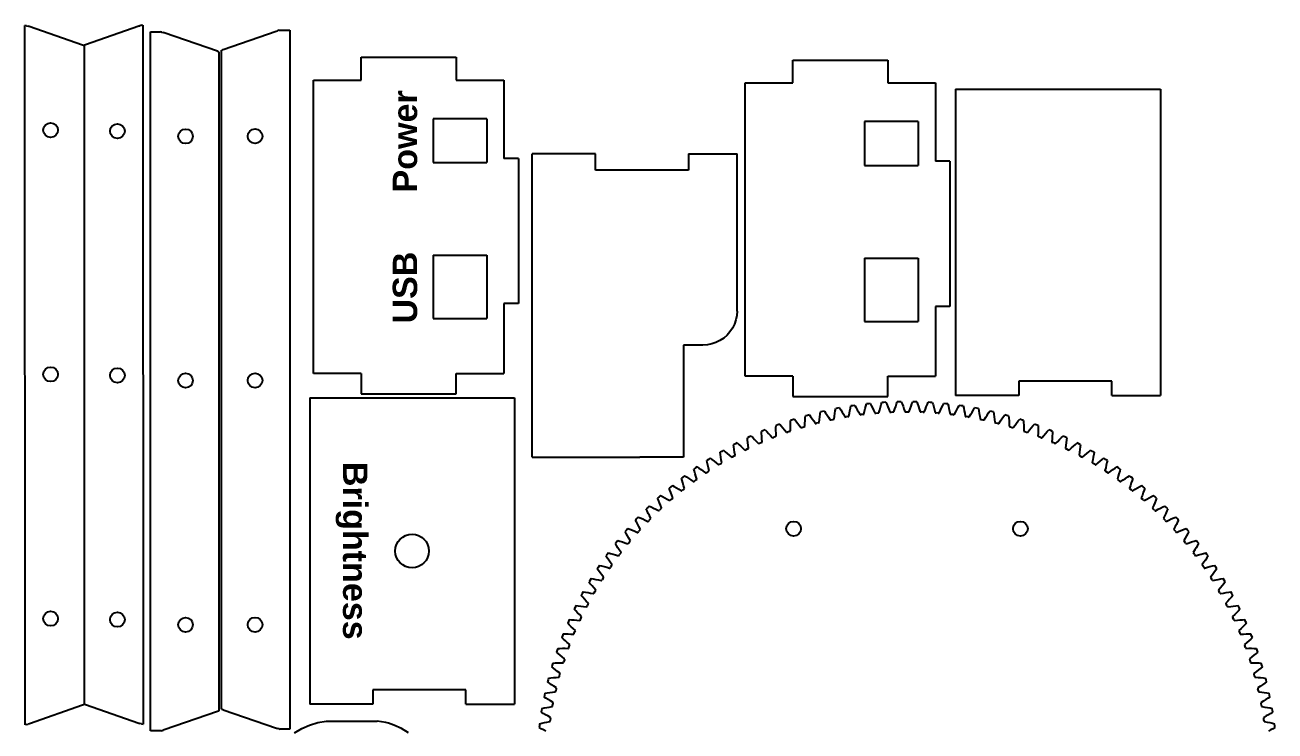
# Model space of a CAD drawing. Header units: millimetres. Extents: x 5 to 262, y 3 to 260.
# Drawn here: x 5.1 to 261.4, y 115 to 259.9 of the extents above; entities that cross this region are included whole.
import ezdxf

# ---------------------------------------------------------------- set-up
doc = ezdxf.new("R2010")
doc.units = ezdxf.units.MM
doc.linetypes.add('DOTX2', pattern=[12.7, 0.1, -12.6])
doc.layers.get('0').update_dxf_attribs({"lineweight": 25, "true_color": 0xffffff})
doc.layers.add('Engraved', color=3, linetype='Continuous', lineweight=25, true_color=0x00ff00)
doc.layers.add('Interior', color=1, linetype='Continuous', lineweight=25, true_color=0xff0000)
doc.styles.add('textstyle0', font='')
doc.styles.add('textstyle1', font='')
doc.styles.add('textstyle2', font='')
doc.styles.get('textstyle0').set_extended_font_data('Arial', bold=True)
doc.styles.get('textstyle1').set_extended_font_data('Arial', bold=True)
doc.styles.get('textstyle2').set_extended_font_data('Arial', bold=True)

msp = doc.modelspace()

# ---------------------------------------------------------------- linework, layer by layer
for p, q in [((5.36, 259.7), (5.05, 259.76)), ((5.06, 116.3), (5.05, 259.76)), ((5.36, 259.7), (5.73, 259.61)), ((5.93, 259.56), (5.73, 259.61)), ((16.86, 255.75), (5.93, 259.56)), ((17.43, 255.88), (28.36, 259.69)), ((28.36, 259.69), (28.57, 259.74)), ((28.94, 259.83), (28.57, 259.74)), ((28.94, 259.83), (29.24, 259.88)), ((29.24, 259.88), (29.25, 116.43)), ((30.82, 115.03), (30.82, 258.49)), ((30.82, 258.49), (32.81, 258.49)), ((33.02, 258.43), (32.81, 258.49)), ((33.02, 258.43), (33.39, 258.33)), ((33.59, 258.28), (33.39, 258.33)), ((44.52, 254.48), (33.59, 258.28)), ((45.66, 254.83), (56.59, 258.64)), ((56.59, 258.64), (56.8, 258.69)), ((57.18, 258.79), (56.8, 258.69)), ((57.18, 258.79), (57.37, 258.84)), ((57.37, 258.84), (59.37, 258.84)), ((59.37, 258.84), (59.37, 115.38)), ((17.06, 255.66), (16.86, 255.75)), ((17.15, 255.62), (17.06, 255.66)), ((17.15, 255.75), (17.24, 255.8)), ((17.15, 255.62), (17.15, 255.75)), ((17.15, 255.62), (17.15, 120.57)), ((17.24, 255.8), (17.43, 255.88)), ((44.72, 254.39), (44.52, 254.48)), ((44.81, 254.35), (44.72, 254.39)), ((44.81, 254.35), (44.81, 119.16)), ((45.38, 254.71), (45.48, 254.75)), ((45.38, 119.52), (45.38, 254.71)), ((45.48, 254.75), (45.66, 254.83)), ((73.99, 248.59), (73.99, 253.26)), ((73.99, 253.26), (93.49, 253.26)), ((93.49, 253.26), (93.49, 248.59)), ((162.48, 248.02), (162.48, 252.68)), ((162.48, 252.68), (181.98, 252.68)), ((181.98, 252.68), (181.98, 248.02)), ((64.24, 248.59), (73.99, 248.59)), ((64.24, 188.39), (64.24, 248.59)), ((93.49, 248.59), (103.24, 248.59)), ((103.24, 248.59), (103.24, 232.5)), ((152.73, 248.02), (162.48, 248.02)), ((152.73, 187.82), (152.73, 248.02)), ((181.98, 248.02), (191.73, 248.02)), ((191.73, 248.02), (191.73, 231.93)), ((195.89, 246.72), (237.89, 246.72)), ((195.89, 246.72), (195.89, 183.87)), ((237.89, 246.72), (237.89, 231.78)), ((122.02, 233.42), (109.07, 233.42)), ((109.07, 171.19), (109.07, 233.42)), ((122.02, 230.07), (122.02, 233.42)), ((141.12, 233.42), (141.12, 230.07)), ((141.12, 233.42), (151.07, 233.42)), ((151.07, 201.19), (151.07, 233.42)), ((106.24, 232.5), (103.24, 232.5)), ((106.24, 232.5), (106.24, 202.71)), ((194.73, 231.93), (191.73, 231.93)), ((194.73, 231.93), (194.73, 202.13)), ((237.89, 231.78), (237.89, 183.87)), ((141.12, 230.07), (122.02, 230.07)), ((106.24, 202.71), (103.24, 202.71)), ((103.24, 202.71), (103.24, 188.39)), ((151.01, 200.27), (150.83, 199.38)), ((151.07, 201.19), (151.01, 200.27)), ((194.73, 202.13), (191.73, 202.13)), ((191.73, 202.13), (191.73, 187.82)), ((150.13, 197.69), (149.62, 196.93)), ((150.53, 198.51), (150.13, 197.69)), ((150.83, 199.38), (150.53, 198.51)), ((147.57, 195.13), (146.74, 194.72)), ((148.33, 195.63), (147.57, 195.13)), ((149.02, 196.24), (148.33, 195.63)), ((149.62, 196.93), (149.02, 196.24)), ((144.07, 194.19), (140.07, 194.19)), ((140.07, 194.19), (140.07, 180.21)), ((144.98, 194.25), (144.07, 194.19)), ((145.88, 194.43), (144.98, 194.25)), ((146.74, 194.72), (145.88, 194.43)), ((73.99, 188.39), (64.24, 188.39)), ((73.99, 188.39), (73.99, 184.2)), ((93.49, 184.2), (93.49, 188.39)), ((93.49, 188.39), (103.24, 188.39)), ((162.48, 187.82), (152.73, 187.82)), ((162.48, 187.82), (162.48, 183.63)), ((181.98, 183.63), (181.98, 187.82)), ((181.98, 187.82), (191.73, 187.82)), ((227.94, 186.83), (208.84, 186.83)), ((208.84, 186.83), (208.84, 183.87)), ((227.94, 183.87), (227.94, 186.83)), ((63.43, 183.37), (105.43, 183.37)), ((63.43, 183.37), (63.43, 120.52)), ((73.99, 184.2), (93.49, 184.2)), ((105.43, 183.37), (105.43, 168.43)), ((162.48, 183.63), (181.98, 183.63)), ((177.46, 181.69), (177.58, 182.13)), ((177.99, 182.17), (177.58, 182.13)), ((178.39, 182.21), (177.99, 182.17)), ((178.39, 182.21), (178.6, 181.81)), ((180.61, 181.98), (180.75, 182.41)), ((181.16, 182.44), (180.75, 182.41)), ((181.57, 182.46), (181.16, 182.44)), ((181.57, 182.46), (181.75, 182.06)), ((181.75, 182.06), (181.98, 181.55)), ((183.6, 181.61), (183.78, 182.14)), ((183.78, 182.14), (183.93, 182.56)), ((184.34, 182.57), (183.93, 182.56)), ((184.75, 182.58), (184.34, 182.57)), ((184.75, 182.58), (184.92, 182.16)), ((184.92, 182.16), (185.12, 181.65)), ((186.74, 181.65), (186.94, 182.16)), ((186.94, 182.16), (187.11, 182.58)), ((187.52, 182.57), (187.11, 182.58)), ((187.93, 182.56), (187.52, 182.57)), ((187.93, 182.56), (188.08, 182.14)), ((188.08, 182.14), (188.27, 181.61)), ((189.88, 181.55), (190.11, 182.06)), ((190.11, 182.06), (190.29, 182.46)), ((190.7, 182.44), (190.29, 182.46)), ((191.11, 182.41), (190.7, 182.44)), ((191.11, 182.41), (191.25, 181.98)), ((193.26, 181.81), (193.47, 182.21)), ((193.87, 182.17), (193.47, 182.21)), ((194.28, 182.13), (193.87, 182.17)), ((194.28, 182.13), (194.4, 181.69)), ((208.84, 183.87), (195.89, 183.87)), ((227.94, 183.87), (237.89, 183.87)), ((140.07, 180.21), (140.07, 171.19)), ((165.05, 179.23), (165.1, 179.68)), ((165.49, 179.79), (165.1, 179.68)), ((165.89, 179.9), (165.49, 179.79)), ((165.89, 179.9), (166.15, 179.54)), ((166.15, 179.54), (166.48, 179.09)), ((167.99, 178.96), (168.05, 179.49)), ((168.05, 179.49), (168.12, 180.04)), ((168.12, 180.04), (168.18, 180.48)), ((168.58, 180.58), (168.18, 180.48)), ((168.97, 180.67), (168.58, 180.58)), ((168.97, 180.67), (169.23, 180.3)), ((169.23, 180.3), (169.53, 179.84)), ((169.53, 179.84), (169.81, 179.39)), ((170.96, 179.02), (171.04, 179.65)), ((171.04, 179.65), (171.12, 180.17)), ((171.12, 180.17), (171.21, 180.72)), ((171.21, 180.72), (171.29, 181.16)), ((171.69, 181.24), (171.29, 181.16)), ((172.09, 181.32), (171.69, 181.24)), ((172.09, 181.32), (172.33, 180.94)), ((172.33, 180.94), (172.62, 180.46)), ((172.62, 180.46), (172.88, 180)), ((172.88, 180), (173.17, 179.47)), ((173.17, 179.47), (173.19, 179.44)), ((173.19, 179.44), (173.41, 179.47)), ((173.79, 179.53), (173.41, 179.47)), ((173.79, 179.53), (173.99, 179.57)), ((173.99, 179.57), (174.01, 179.59)), ((174.01, 179.59), (174.11, 180.21)), ((174.11, 180.21), (174.21, 180.73)), ((174.21, 180.73), (174.32, 181.27)), ((174.32, 181.27), (174.42, 181.71)), ((174.83, 181.77), (174.42, 181.71)), ((175.23, 181.83), (174.83, 181.77)), ((175.23, 181.83), (175.45, 181.44)), ((175.45, 181.44), (175.72, 180.95)), ((175.72, 180.95), (175.96, 180.48)), ((175.96, 180.48), (176.23, 179.94)), ((176.23, 179.94), (176.26, 179.91)), ((176.26, 179.91), (176.47, 179.93)), ((176.85, 179.98), (176.47, 179.93)), ((176.85, 179.98), (177.06, 180)), ((177.06, 180), (177.08, 180.02)), ((177.08, 180.02), (177.21, 180.64)), ((177.21, 180.64), (177.33, 181.16)), ((177.33, 181.16), (177.46, 181.69)), ((178.6, 181.81), (178.84, 181.31)), ((178.84, 181.31), (179.07, 180.84)), ((179.07, 180.84), (179.31, 180.28)), ((179.31, 180.28), (179.33, 180.25)), ((179.33, 180.25), (179.55, 180.26)), ((179.55, 180.26), (179.93, 180.29)), ((179.93, 180.29), (180.14, 180.31)), ((180.14, 180.31), (180.16, 180.33)), ((180.16, 180.33), (180.32, 180.94)), ((180.32, 180.94), (180.46, 181.45)), ((180.46, 181.45), (180.61, 181.98)), ((181.98, 181.55), (182.18, 181.06)), ((182.18, 181.06), (182.4, 180.49)), ((182.4, 180.49), (182.43, 180.46)), ((182.43, 180.46), (182.64, 180.46)), ((182.64, 180.46), (183.03, 180.48)), ((183.03, 180.48), (183.23, 180.49)), ((183.23, 180.49), (183.25, 180.5)), ((183.25, 180.5), (183.44, 181.11)), ((183.44, 181.11), (183.6, 181.61)), ((185.12, 181.65), (185.3, 181.15)), ((185.3, 181.15), (185.5, 180.57)), ((185.5, 180.57), (185.52, 180.54)), ((185.52, 180.54), (185.74, 180.54)), ((185.74, 180.54), (186.12, 180.54)), ((186.12, 180.54), (186.33, 180.54)), ((186.33, 180.54), (186.35, 180.55)), ((186.35, 180.55), (186.56, 181.15)), ((186.56, 181.15), (186.74, 181.65)), ((188.27, 181.61), (188.43, 181.11)), ((188.43, 181.11), (188.6, 180.53)), ((188.6, 180.53), (188.62, 180.49)), ((188.62, 180.49), (188.83, 180.48)), ((189.22, 180.46), (188.83, 180.48)), ((189.22, 180.46), (189.42, 180.45)), ((189.42, 180.45), (189.45, 180.47)), ((189.45, 180.47), (189.68, 181.06)), ((189.68, 181.06), (189.88, 181.55)), ((191.25, 181.98), (191.4, 181.45)), ((191.4, 181.45), (191.54, 180.94)), ((191.54, 180.94), (191.69, 180.35)), ((191.69, 180.35), (191.71, 180.31)), ((191.71, 180.31), (191.93, 180.29)), ((192.31, 180.26), (191.93, 180.29)), ((192.31, 180.26), (192.51, 180.24)), ((192.51, 180.24), (192.54, 180.26)), ((192.54, 180.26), (192.8, 180.84)), ((192.8, 180.84), (193.02, 181.31)), ((193.02, 181.31), (193.26, 181.81)), ((194.4, 181.69), (194.53, 181.16)), ((194.53, 181.16), (194.65, 180.64)), ((194.65, 180.64), (194.78, 180.04)), ((194.78, 180.04), (194.79, 180.01)), ((194.79, 180.01), (195.01, 179.98)), ((195.39, 179.93), (195.01, 179.98)), ((195.39, 179.93), (195.59, 179.9)), ((195.59, 179.9), (195.62, 179.92)), ((195.62, 179.92), (195.9, 180.48)), ((195.9, 180.48), (196.14, 180.95)), ((196.14, 180.95), (196.41, 181.44)), ((196.41, 181.44), (196.63, 181.83)), ((197.03, 181.77), (196.63, 181.83)), ((197.44, 181.71), (197.03, 181.77)), ((197.44, 181.71), (197.54, 181.27)), ((197.54, 181.27), (197.65, 180.73)), ((197.65, 180.73), (197.75, 180.21)), ((197.75, 180.21), (197.84, 179.61)), ((197.84, 179.61), (197.86, 179.57)), ((197.86, 179.57), (198.07, 179.53)), ((198.45, 179.47), (198.07, 179.53)), ((198.45, 179.47), (198.65, 179.43)), ((198.65, 179.43), (198.68, 179.45)), ((198.68, 179.45), (198.98, 180)), ((198.98, 180), (199.25, 180.46)), ((199.25, 180.46), (199.53, 180.94)), ((199.53, 180.94), (199.77, 181.32)), ((200.17, 181.24), (199.77, 181.32)), ((200.57, 181.16), (200.17, 181.24)), ((200.57, 181.16), (200.65, 180.72)), ((200.65, 180.72), (200.74, 180.17)), ((200.74, 180.17), (200.82, 179.65)), ((200.82, 179.65), (200.89, 179.05)), ((202.05, 179.39), (202.33, 179.84)), ((202.33, 179.84), (202.63, 180.3)), ((202.63, 180.3), (202.89, 180.67)), ((203.29, 180.58), (202.89, 180.67)), ((203.68, 180.48), (203.29, 180.58)), ((203.68, 180.48), (203.75, 180.04)), ((203.75, 180.04), (203.81, 179.49)), ((203.81, 179.49), (203.87, 178.96)), ((205.38, 179.09), (205.71, 179.54)), ((205.71, 179.54), (205.97, 179.9)), ((206.37, 179.79), (205.97, 179.9)), ((206.76, 179.68), (206.37, 179.79)), ((206.76, 179.68), (206.81, 179.23)), ((159.05, 177.23), (159.06, 177.68)), ((159.05, 176.67), (159.05, 177.23)), ((159.44, 177.82), (159.06, 177.68)), ((159.82, 177.96), (159.44, 177.82)), ((159.82, 177.96), (160.12, 177.63)), ((160.12, 177.63), (160.48, 177.2)), ((160.48, 177.2), (160.82, 176.8)), ((162, 177.21), (162.01, 177.74)), ((162, 176.58), (162, 177.21)), ((162.01, 177.74), (162.03, 178.29)), ((162.03, 178.29), (162.06, 178.74)), ((162.45, 178.87), (162.06, 178.74)), ((162.83, 178.99), (162.45, 178.87)), ((162.83, 178.99), (163.12, 178.65)), ((163.12, 178.65), (163.46, 178.21)), ((163.46, 178.21), (163.78, 177.79)), ((163.78, 177.79), (164.13, 177.29)), ((164.13, 177.29), (164.16, 177.27)), ((164.16, 177.27), (164.37, 177.32)), ((164.37, 177.32), (164.74, 177.44)), ((164.74, 177.44), (164.94, 177.49)), ((164.94, 177.49), (164.95, 177.52)), ((164.95, 177.52), (164.98, 178.15)), ((164.98, 178.15), (165.01, 178.68)), ((165.01, 178.68), (165.05, 179.23)), ((166.48, 179.09), (166.78, 178.65)), ((166.78, 178.65), (167.11, 178.14)), ((167.11, 178.14), (167.14, 178.11)), ((167.14, 178.11), (167.35, 178.17)), ((167.73, 178.26), (167.35, 178.17)), ((167.73, 178.26), (167.93, 178.31)), ((167.93, 178.31), (167.94, 178.33)), ((167.94, 178.33), (167.99, 178.96)), ((169.81, 179.39), (170.13, 178.87)), ((170.13, 178.87), (170.15, 178.84)), ((170.15, 178.84), (170.37, 178.88)), ((170.37, 178.88), (170.74, 178.96)), ((170.74, 178.96), (170.94, 179)), ((170.94, 179), (170.96, 179.02)), ((200.89, 179.05), (200.91, 179.01)), ((200.91, 179.01), (201.12, 178.96)), ((201.12, 178.96), (201.49, 178.88)), ((201.49, 178.88), (201.69, 178.84)), ((201.69, 178.84), (201.72, 178.85)), ((201.72, 178.85), (202.05, 179.39)), ((203.87, 178.96), (203.91, 178.36)), ((203.91, 178.36), (203.93, 178.32)), ((203.93, 178.32), (204.13, 178.26)), ((204.13, 178.26), (204.51, 178.17)), ((204.51, 178.17), (204.71, 178.11)), ((204.71, 178.11), (204.73, 178.12)), ((204.73, 178.12), (205.08, 178.65)), ((205.08, 178.65), (205.38, 179.09)), ((206.81, 179.23), (206.85, 178.68)), ((206.85, 178.68), (206.88, 178.15)), ((206.88, 178.15), (206.9, 177.54)), ((206.9, 177.54), (206.91, 177.5)), ((206.91, 177.5), (207.12, 177.44)), ((207.12, 177.44), (207.49, 177.32)), ((207.49, 177.32), (207.68, 177.26)), ((207.68, 177.26), (207.71, 177.27)), ((207.71, 177.27), (208.08, 177.79)), ((208.08, 177.79), (208.4, 178.21)), ((208.4, 178.21), (208.74, 178.65)), ((208.74, 178.65), (209.03, 178.99)), ((209.42, 178.87), (209.03, 178.99)), ((209.8, 178.74), (209.42, 178.87)), ((209.8, 178.74), (209.83, 178.29)), ((209.83, 178.29), (209.85, 177.74)), ((209.85, 177.74), (209.86, 177.21)), ((209.86, 177.21), (209.86, 176.6)), ((211.04, 176.8), (211.38, 177.2)), ((211.38, 177.2), (211.74, 177.63)), ((211.74, 177.63), (212.04, 177.96)), ((212.42, 177.82), (212.04, 177.96)), ((212.81, 177.68), (212.42, 177.82)), ((212.81, 177.68), (212.81, 177.23)), ((212.81, 177.23), (212.81, 176.67)), ((153.57, 175.35), (153.2, 175.18)), ((153.23, 174.73), (153.2, 175.18)), ((153.28, 174.18), (153.23, 174.73)), ((153.94, 175.53), (153.57, 175.35)), ((153.94, 175.53), (154.27, 175.22)), ((154.27, 175.22), (154.66, 174.83)), ((154.66, 174.83), (155.03, 174.45)), ((155.03, 174.45), (155.44, 174)), ((156.48, 176.65), (156.1, 176.49)), ((156.11, 176.04), (156.1, 176.49)), ((156.14, 175.49), (156.11, 176.04)), ((156.18, 174.96), (156.14, 175.49)), ((156.23, 174.33), (156.18, 174.96)), ((156.22, 174.3), (156.23, 174.33)), ((156.86, 176.81), (156.48, 176.65)), ((156.86, 176.81), (157.17, 176.48)), ((157.17, 176.48), (157.55, 176.08)), ((157.55, 176.08), (157.9, 175.68)), ((157.9, 175.68), (158.29, 175.22)), ((158.29, 175.22), (158.33, 175.2)), ((158.33, 175.2), (158.53, 175.27)), ((158.89, 175.41), (158.53, 175.27)), ((158.89, 175.41), (159.08, 175.49)), ((159.06, 176.15), (159.05, 176.67)), ((159.09, 175.51), (159.06, 176.15)), ((159.08, 175.49), (159.09, 175.51)), ((160.82, 176.8), (161.19, 176.32)), ((161.19, 176.32), (161.22, 176.29)), ((161.22, 176.29), (161.43, 176.36)), ((161.79, 176.49), (161.43, 176.36)), ((161.79, 176.49), (161.99, 176.55)), ((161.99, 176.55), (162, 176.58)), ((209.86, 176.6), (209.87, 176.56)), ((209.87, 176.56), (210.07, 176.49)), ((210.07, 176.49), (210.43, 176.36)), ((210.43, 176.36), (210.63, 176.29)), ((210.63, 176.29), (210.65, 176.3)), ((210.65, 176.3), (211.04, 176.8)), ((212.8, 176.15), (212.77, 175.54)), ((212.77, 175.54), (212.77, 175.5)), ((212.77, 175.5), (212.97, 175.41)), ((212.81, 176.67), (212.8, 176.15)), ((213.33, 175.27), (212.97, 175.41)), ((213.33, 175.27), (213.52, 175.2)), ((213.52, 175.2), (213.55, 175.2)), ((213.55, 175.2), (213.96, 175.68)), ((213.96, 175.68), (214.31, 176.08)), ((214.31, 176.08), (214.69, 176.48)), ((214.69, 176.48), (215, 176.81)), ((215.38, 176.65), (215, 176.81)), ((215.76, 176.49), (215.38, 176.65)), ((215.69, 174.96), (215.63, 174.35)), ((215.63, 174.35), (215.64, 174.31)), ((215.64, 174.31), (215.83, 174.22)), ((215.72, 175.49), (215.69, 174.96)), ((215.75, 176.04), (215.72, 175.49)), ((215.76, 176.49), (215.75, 176.04)), ((216.4, 173.99), (216.83, 174.45)), ((216.83, 174.45), (217.2, 174.83)), ((217.2, 174.83), (217.59, 175.22)), ((217.59, 175.22), (217.92, 175.53)), ((218.29, 175.35), (217.92, 175.53)), ((218.66, 175.18), (218.29, 175.35)), ((218.63, 174.73), (218.58, 174.18)), ((218.66, 175.18), (218.63, 174.73)), ((147.93, 172.4), (147.58, 172.2)), ((147.64, 171.76), (147.58, 172.2)), ((147.74, 171.21), (147.64, 171.76)), ((148.29, 172.61), (147.93, 172.4)), ((148.29, 172.61), (148.63, 172.33)), ((148.63, 172.33), (149.06, 171.97)), ((149.06, 171.97), (149.46, 171.63)), ((150.72, 173.94), (150.36, 173.75)), ((150.41, 173.3), (150.36, 173.75)), ((150.48, 172.75), (150.41, 173.3)), ((150.56, 172.23), (150.48, 172.75)), ((150.66, 171.61), (150.56, 172.23)), ((151.08, 174.13), (150.72, 173.94)), ((151.08, 174.13), (151.42, 173.83)), ((151.42, 173.83), (151.83, 173.46)), ((151.83, 173.46), (152.21, 173.1)), ((152.21, 173.1), (152.65, 172.67)), ((152.65, 172.67), (152.68, 172.65)), ((152.68, 172.65), (152.88, 172.74)), ((153.22, 172.91), (152.88, 172.74)), ((153.22, 172.91), (153.41, 173)), ((153.34, 173.65), (153.28, 174.18)), ((153.42, 173.02), (153.34, 173.65)), ((153.41, 173), (153.42, 173.02)), ((155.44, 174), (155.48, 173.98)), ((155.48, 173.98), (155.68, 174.06)), ((155.68, 174.06), (156.03, 174.22)), ((156.03, 174.22), (156.22, 174.3)), ((216.19, 174.06), (215.83, 174.22)), ((216.19, 174.06), (216.37, 173.98)), ((216.37, 173.98), (216.4, 173.99)), ((218.52, 173.65), (218.44, 173.05)), ((218.44, 173.05), (218.45, 173.01)), ((218.45, 173.01), (218.64, 172.91)), ((218.58, 174.18), (218.52, 173.65)), ((218.64, 172.91), (218.98, 172.74)), ((218.98, 172.74), (219.17, 172.65)), ((219.17, 172.65), (219.19, 172.65)), ((219.19, 172.65), (219.65, 173.1)), ((219.65, 173.1), (220.03, 173.46)), ((220.03, 173.46), (220.44, 173.83)), ((220.44, 173.83), (220.78, 174.13)), ((221.14, 173.94), (220.78, 174.13)), ((221.5, 173.75), (221.14, 173.94)), ((221.3, 172.23), (221.2, 171.63)), ((221.38, 172.75), (221.3, 172.23)), ((221.45, 173.3), (221.38, 172.75)), ((221.5, 173.75), (221.45, 173.3)), ((222.4, 171.63), (222.8, 171.97)), ((222.8, 171.97), (223.23, 172.33)), ((223.23, 172.33), (223.58, 172.61)), ((223.93, 172.4), (223.58, 172.61)), ((224.28, 172.2), (223.93, 172.4)), ((224.22, 171.76), (224.12, 171.21)), ((224.28, 172.2), (224.22, 171.76)), ((109.07, 171.19), (131.16, 171.19)), ((131.16, 171.19), (126.7, 171.11)), ((132.7, 171.21), (131.16, 171.19)), ((139.53, 171.21), (132.7, 171.21)), ((140.07, 171.19), (139.53, 171.21)), ((142.89, 169.23), (142.56, 168.99)), ((142.89, 169.23), (143.26, 168.98)), ((145.21, 170.76), (144.86, 170.54)), ((144.95, 170.1), (144.86, 170.54)), ((145.07, 169.55), (144.95, 170.1)), ((145.19, 169.04), (145.07, 169.55)), ((145.55, 170.97), (145.21, 170.76)), ((145.55, 170.97), (145.91, 170.71)), ((145.91, 170.71), (146.36, 170.37)), ((146.36, 170.37), (146.77, 170.04)), ((146.77, 170.04), (147.24, 169.65)), ((147.24, 169.65), (147.27, 169.63)), ((147.27, 169.63), (147.46, 169.74)), ((147.46, 169.74), (147.79, 169.94)), ((147.84, 170.69), (147.74, 171.21)), ((147.79, 169.94), (147.96, 170.05)), ((147.97, 170.07), (147.84, 170.69)), ((147.96, 170.05), (147.97, 170.07)), ((149.46, 171.63), (149.91, 171.21)), ((149.91, 171.21), (149.94, 171.2)), ((149.94, 171.2), (150.14, 171.3)), ((150.14, 171.3), (150.47, 171.48)), ((150.47, 171.48), (150.65, 171.58)), ((150.65, 171.58), (150.66, 171.61)), ((221.2, 171.63), (221.2, 171.59)), ((221.2, 171.59), (221.39, 171.48)), ((221.39, 171.48), (221.73, 171.3)), ((221.73, 171.3), (221.9, 171.2)), ((221.9, 171.2), (221.93, 171.2)), ((221.93, 171.2), (222.4, 171.63)), ((224.02, 170.69), (223.89, 170.09)), ((223.89, 170.09), (223.89, 170.06)), ((223.89, 170.06), (224.07, 169.94)), ((224.12, 171.21), (224.02, 170.69)), ((224.4, 169.74), (224.07, 169.94)), ((224.4, 169.74), (224.58, 169.63)), ((224.58, 169.63), (224.61, 169.64)), ((224.61, 169.64), (225.09, 170.04)), ((225.09, 170.04), (225.51, 170.37)), ((225.51, 170.37), (225.95, 170.71)), ((225.95, 170.71), (226.31, 170.97)), ((226.65, 170.76), (226.31, 170.97)), ((227, 170.54), (226.65, 170.76)), ((226.79, 169.55), (226.67, 169.04)), ((226.91, 170.1), (226.79, 169.55)), ((227, 170.54), (226.91, 170.1)), ((228.6, 168.98), (228.97, 169.23)), ((229.3, 168.99), (228.97, 169.23)), ((105.43, 168.43), (105.43, 120.52)), ((139.98, 167.12), (139.66, 166.87)), ((139.78, 166.44), (139.66, 166.87)), ((140.31, 167.37), (139.98, 167.12)), ((140.31, 167.37), (140.69, 167.14)), ((140.69, 167.14), (141.16, 166.83)), ((141.16, 166.83), (141.59, 166.54)), ((142.56, 168.99), (142.22, 168.76)), ((142.33, 168.32), (142.22, 168.76)), ((142.47, 167.79), (142.33, 168.32)), ((142.61, 167.28), (142.47, 167.79)), ((142.79, 166.67), (142.61, 167.28)), ((142.62, 166.53), (142.79, 166.65)), ((142.79, 166.65), (142.79, 166.67)), ((143.26, 168.98), (143.72, 168.66)), ((143.72, 168.66), (144.14, 168.35)), ((144.14, 168.35), (144.63, 167.97)), ((144.63, 167.97), (144.66, 167.96)), ((144.66, 167.96), (144.85, 168.07)), ((145.17, 168.29), (144.85, 168.07)), ((145.17, 168.29), (145.34, 168.4)), ((145.35, 168.43), (145.19, 169.04)), ((145.34, 168.4), (145.35, 168.43)), ((226.52, 168.45), (226.51, 168.41)), ((226.51, 168.41), (226.69, 168.29)), ((226.67, 169.04), (226.52, 168.45)), ((227.01, 168.07), (226.69, 168.29)), ((227.01, 168.07), (227.18, 167.96)), ((227.18, 167.96), (227.21, 167.96)), ((227.21, 167.96), (227.72, 168.35)), ((227.72, 168.35), (228.14, 168.66)), ((228.14, 168.66), (228.6, 168.98)), ((229.25, 167.28), (229.07, 166.7)), ((229.07, 166.7), (229.07, 166.66)), ((229.07, 166.66), (229.24, 166.53)), ((229.39, 167.79), (229.25, 167.28)), ((229.64, 168.76), (229.3, 168.99)), ((229.54, 168.32), (229.39, 167.79)), ((229.64, 168.76), (229.54, 168.32)), ((230.27, 166.54), (230.7, 166.83)), ((230.7, 166.83), (231.17, 167.14)), ((231.17, 167.14), (231.55, 167.37)), ((231.88, 167.12), (231.55, 167.37)), ((232.21, 166.87), (231.88, 167.12)), ((232.21, 166.87), (232.08, 166.44)), ((137.49, 165.15), (137.17, 164.88)), ((137.31, 164.46), (137.17, 164.88)), ((137.5, 163.93), (137.31, 164.46)), ((137.8, 165.41), (137.49, 165.15)), ((137.8, 165.41), (138.19, 165.19)), ((138.19, 165.19), (138.67, 164.91)), ((138.67, 164.91), (139.12, 164.63)), ((139.12, 164.63), (139.64, 164.3)), ((139.64, 164.3), (139.67, 164.29)), ((139.67, 164.29), (139.85, 164.42)), ((139.94, 165.91), (139.78, 166.44)), ((140.15, 164.66), (139.85, 164.42)), ((140.11, 165.41), (139.94, 165.91)), ((140.32, 164.81), (140.11, 165.41)), ((140.15, 164.66), (140.31, 164.79)), ((140.31, 164.79), (140.32, 164.81)), ((141.59, 166.54), (142.09, 166.19)), ((142.09, 166.19), (142.13, 166.18)), ((142.13, 166.18), (142.31, 166.3)), ((142.31, 166.3), (142.62, 166.53)), ((229.55, 166.3), (229.24, 166.53)), ((229.55, 166.3), (229.72, 166.18)), ((229.72, 166.18), (229.75, 166.18)), ((229.75, 166.18), (230.27, 166.54)), ((231.75, 165.41), (231.55, 164.84)), ((231.55, 164.84), (231.55, 164.8)), ((231.55, 164.8), (231.71, 164.66)), ((232.02, 164.42), (231.71, 164.66)), ((231.92, 165.91), (231.75, 165.41)), ((232.08, 166.44), (231.92, 165.91)), ((232.02, 164.42), (232.18, 164.29)), ((232.18, 164.29), (232.2, 164.29)), ((232.2, 164.29), (232.74, 164.63)), ((232.74, 164.63), (233.19, 164.91)), ((233.19, 164.91), (233.67, 165.19)), ((233.67, 165.19), (234.06, 165.41)), ((234.37, 165.15), (234.06, 165.41)), ((234.55, 164.46), (234.36, 163.93)), ((234.69, 164.88), (234.37, 165.15)), ((234.69, 164.88), (234.55, 164.46)), ((135.08, 163.07), (134.77, 162.79)), ((134.93, 162.37), (134.77, 162.79)), ((135.14, 161.86), (134.93, 162.37)), ((135.38, 163.34), (135.08, 163.07)), ((135.34, 161.37), (135.14, 161.86)), ((135.38, 163.34), (135.78, 163.14)), ((135.78, 163.14), (136.27, 162.88)), ((136.27, 162.88), (136.73, 162.62)), ((136.73, 162.62), (137.26, 162.31)), ((137.26, 162.31), (137.3, 162.3)), ((137.3, 162.3), (137.46, 162.44)), ((137.46, 162.44), (137.76, 162.69)), ((137.68, 163.44), (137.5, 163.93)), ((137.92, 162.85), (137.68, 163.44)), ((137.76, 162.69), (137.91, 162.83)), ((137.91, 162.83), (137.92, 162.85)), ((233.95, 162.87), (233.94, 162.84)), ((233.94, 162.84), (234.1, 162.69)), ((234.18, 163.44), (233.95, 162.87)), ((234.4, 162.44), (234.1, 162.69)), ((234.36, 163.93), (234.18, 163.44)), ((234.4, 162.44), (234.55, 162.31)), ((234.55, 162.31), (234.58, 162.3)), ((234.58, 162.3), (235.13, 162.62)), ((235.13, 162.62), (235.59, 162.88)), ((235.59, 162.88), (236.08, 163.14)), ((236.08, 163.14), (236.48, 163.34)), ((236.78, 163.07), (236.48, 163.34)), ((236.72, 161.86), (236.52, 161.37)), ((236.93, 162.37), (236.72, 161.86)), ((237.09, 162.79), (236.78, 163.07)), ((237.09, 162.79), (236.93, 162.37)), ((132.76, 160.89), (132.46, 160.6)), ((132.64, 160.19), (132.46, 160.6)), ((132.87, 159.68), (132.64, 160.19)), ((133.05, 161.17), (132.76, 160.89)), ((133.1, 159.21), (132.87, 159.68)), ((133.05, 161.17), (133.46, 160.99)), ((133.38, 158.64), (133.1, 159.21)), ((133.46, 160.99), (133.96, 160.75)), ((133.96, 160.75), (134.43, 160.51)), ((134.43, 160.51), (134.97, 160.23)), ((134.97, 160.23), (135.01, 160.22)), ((135.01, 160.22), (135.17, 160.36)), ((135.45, 160.63), (135.17, 160.36)), ((135.6, 160.79), (135.34, 161.37)), ((135.45, 160.63), (135.6, 160.77)), ((135.6, 160.77), (135.6, 160.79)), ((236.52, 161.37), (236.26, 160.81)), ((236.26, 160.81), (236.26, 160.78)), ((236.26, 160.78), (236.41, 160.63)), ((236.69, 160.36), (236.41, 160.63)), ((236.69, 160.36), (236.84, 160.22)), ((236.84, 160.22), (236.87, 160.22)), ((236.87, 160.22), (237.43, 160.51)), ((237.43, 160.51), (237.9, 160.75)), ((237.9, 160.75), (238.4, 160.99)), ((238.4, 160.99), (238.81, 161.17)), ((238.77, 159.21), (238.49, 158.66)), ((238.99, 159.68), (238.77, 159.21)), ((239.1, 160.89), (238.81, 161.17)), ((239.22, 160.19), (238.99, 159.68)), ((239.4, 160.6), (239.1, 160.89)), ((239.4, 160.6), (239.22, 160.19)), ((128.67, 156.56), (128.4, 156.25)), ((128.67, 156.56), (129.09, 156.41)), ((129.09, 156.41), (129.61, 156.21)), ((130.53, 158.61), (130.25, 158.31)), ((130.44, 157.91), (130.25, 158.31)), ((130.69, 157.41), (130.44, 157.91)), ((130.81, 158.91), (130.53, 158.61)), ((130.94, 156.95), (130.69, 157.41)), ((130.81, 158.91), (131.22, 158.74)), ((131.24, 156.39), (130.94, 156.95)), ((131.1, 156.21), (131.24, 156.36)), ((131.22, 158.74), (131.74, 158.52)), ((131.24, 156.36), (131.24, 156.39)), ((131.74, 158.52), (132.22, 158.31)), ((132.22, 158.31), (132.77, 158.04)), ((132.77, 158.04), (132.81, 158.04)), ((132.81, 158.04), (132.96, 158.19)), ((133.23, 158.46), (132.96, 158.19)), ((133.23, 158.46), (133.37, 158.61)), ((133.37, 158.61), (133.38, 158.64)), ((238.49, 158.66), (238.48, 158.62)), ((238.48, 158.62), (238.63, 158.46)), ((238.9, 158.19), (238.63, 158.46)), ((238.9, 158.19), (239.04, 158.04)), ((239.04, 158.04), (239.07, 158.04)), ((239.07, 158.04), (239.64, 158.31)), ((239.64, 158.31), (240.12, 158.52)), ((240.12, 158.52), (240.64, 158.74)), ((240.63, 156.41), (240.61, 156.37)), ((240.61, 156.37), (240.76, 156.21)), ((240.92, 156.95), (240.63, 156.41)), ((240.64, 158.74), (241.05, 158.91)), ((241.17, 157.41), (240.92, 156.95)), ((241.33, 158.61), (241.05, 158.91)), ((241.42, 157.91), (241.17, 157.41)), ((241.61, 158.31), (241.33, 158.61)), ((241.61, 158.31), (241.42, 157.91)), ((242.25, 156.21), (242.77, 156.41)), ((242.77, 156.41), (243.19, 156.56)), ((243.46, 156.25), (243.19, 156.56)), ((126.62, 154.11), (126.37, 153.79)), ((126.62, 154.11), (127.05, 153.98)), ((127.05, 153.98), (127.58, 153.81)), ((127.58, 153.81), (128.08, 153.63)), ((128.4, 156.25), (128.13, 155.94)), ((128.34, 155.54), (128.13, 155.94)), ((128.61, 155.05), (128.34, 155.54)), ((128.88, 154.6), (128.61, 155.05)), ((128.83, 153.58), (129.07, 153.87)), ((129.21, 154.06), (128.88, 154.6)), ((129.07, 153.87), (129.21, 154.03)), ((129.21, 154.03), (129.21, 154.06)), ((129.61, 156.21), (130.1, 156.01)), ((130.1, 156.01), (130.66, 155.77)), ((130.66, 155.77), (130.7, 155.77)), ((130.7, 155.77), (130.85, 155.93)), ((131.1, 156.21), (130.85, 155.93)), ((241.02, 155.93), (240.76, 156.21)), ((241.02, 155.93), (241.15, 155.77)), ((241.15, 155.77), (241.18, 155.77)), ((241.18, 155.77), (241.76, 156.01)), ((241.76, 156.01), (242.25, 156.21)), ((242.66, 154.08), (242.65, 154.04)), ((242.65, 154.04), (242.79, 153.87)), ((242.98, 154.6), (242.66, 154.08)), ((243.03, 153.58), (242.79, 153.87)), ((243.25, 155.05), (242.98, 154.6)), ((243.52, 155.54), (243.25, 155.05)), ((243.73, 155.94), (243.46, 156.25)), ((243.73, 155.94), (243.52, 155.54)), ((243.78, 153.63), (244.28, 153.81)), ((244.28, 153.81), (244.81, 153.98)), ((244.81, 153.98), (245.24, 154.11)), ((245.49, 153.79), (245.24, 154.11)), ((124.45, 151.26), (124.21, 150.93)), ((124.69, 151.59), (124.45, 151.26)), ((124.69, 151.59), (125.12, 151.47)), ((125.12, 151.47), (125.65, 151.32)), ((125.65, 151.32), (126.16, 151.17)), ((126.37, 153.79), (126.12, 153.47)), ((126.34, 153.09), (126.12, 153.47)), ((126.63, 152.61), (126.34, 153.09)), ((126.92, 152.17), (126.63, 152.61)), ((127.14, 151.45), (126.91, 151.14)), ((127.27, 151.64), (126.92, 152.17)), ((127.14, 151.45), (127.27, 151.61)), ((127.27, 151.61), (127.27, 151.64)), ((128.08, 153.63), (128.65, 153.42)), ((128.65, 153.42), (128.69, 153.41)), ((128.69, 153.41), (128.83, 153.58)), ((243.03, 153.58), (243.16, 153.42)), ((243.16, 153.42), (243.19, 153.41)), ((243.19, 153.41), (243.78, 153.63)), ((244.6, 151.66), (244.59, 151.62)), ((244.59, 151.62), (244.72, 151.45)), ((244.94, 152.17), (244.6, 151.66)), ((244.95, 151.14), (244.72, 151.45)), ((245.23, 152.61), (244.94, 152.17)), ((245.52, 153.09), (245.23, 152.61)), ((245.74, 153.47), (245.49, 153.79)), ((245.74, 153.47), (245.52, 153.09)), ((245.7, 151.17), (246.21, 151.32)), ((246.21, 151.32), (246.74, 151.47)), ((246.74, 151.47), (247.17, 151.59)), ((247.42, 151.26), (247.17, 151.59)), ((247.66, 150.93), (247.42, 151.26)), ((122.86, 148.98), (122.63, 148.64)), ((122.86, 148.98), (123.29, 148.89)), ((123.29, 148.89), (123.83, 148.76)), ((123.83, 148.76), (124.34, 148.63)), ((124.45, 150.55), (124.21, 150.93)), ((124.76, 150.09), (124.45, 150.55)), ((125.06, 149.66), (124.76, 150.09)), ((125.43, 149.14), (125.06, 149.66)), ((125.32, 148.95), (125.1, 148.63)), ((125.32, 148.95), (125.43, 149.12)), ((125.43, 149.12), (125.43, 149.14)), ((126.16, 151.17), (126.74, 150.98)), ((126.74, 150.98), (126.78, 150.97)), ((126.78, 150.97), (126.91, 151.14)), ((244.95, 151.14), (245.07, 150.98)), ((245.07, 150.98), (245.1, 150.97)), ((245.1, 150.97), (245.7, 151.17)), ((246.44, 149.16), (246.42, 149.13)), ((246.42, 149.13), (246.54, 148.95)), ((246.8, 149.66), (246.44, 149.16)), ((246.76, 148.63), (246.54, 148.95)), ((247.1, 150.09), (246.8, 149.66)), ((247.41, 150.55), (247.1, 150.09)), ((247.66, 150.93), (247.41, 150.55)), ((247.52, 148.63), (248.03, 148.76)), ((248.03, 148.76), (248.57, 148.89)), ((248.57, 148.89), (249, 148.98)), ((249.23, 148.64), (249, 148.98)), ((121.14, 146.31), (120.92, 145.96)), ((121.14, 146.31), (121.58, 146.23)), ((121.58, 146.23), (122.12, 146.12)), ((122.12, 146.12), (122.64, 146.01)), ((122.63, 148.64), (122.4, 148.3)), ((122.66, 147.94), (122.4, 148.3)), ((122.99, 147.49), (122.66, 147.94)), ((123.31, 147.07), (122.99, 147.49)), ((123.7, 146.57), (123.31, 147.07)), ((123.6, 146.37), (123.39, 146.05)), ((123.6, 146.37), (123.71, 146.55)), ((123.71, 146.55), (123.7, 146.57)), ((124.34, 148.63), (124.93, 148.46)), ((124.93, 148.46), (124.97, 148.46)), ((124.97, 148.46), (125.1, 148.63)), ((246.76, 148.63), (246.88, 148.46)), ((246.88, 148.46), (246.91, 148.46)), ((246.91, 148.46), (247.52, 148.63)), ((248.17, 146.59), (248.15, 146.56)), ((248.15, 146.56), (248.26, 146.37)), ((248.55, 147.07), (248.17, 146.59)), ((248.47, 146.05), (248.26, 146.37)), ((248.87, 147.49), (248.55, 147.07)), ((248.58, 145.87), (249.74, 146.12)), ((249.2, 147.94), (248.87, 147.49)), ((249.46, 148.3), (249.2, 147.94)), ((249.46, 148.3), (249.23, 148.64)), ((249.74, 146.12), (250.28, 146.23)), ((250.28, 146.23), (250.73, 146.31)), ((250.94, 145.96), (250.73, 146.31)), ((119.53, 143.56), (119.33, 143.2)), ((119.53, 143.56), (119.97, 143.5)), ((120.92, 145.96), (120.71, 145.61)), ((120.98, 145.25), (120.71, 145.61)), ((121.33, 144.82), (120.98, 145.25)), ((121.67, 144.41), (121.33, 144.82)), ((122.08, 143.93), (121.67, 144.41)), ((121.79, 143.39), (121.98, 143.73)), ((121.98, 143.73), (122.09, 143.91)), ((122.09, 143.91), (122.08, 143.93)), ((122.64, 146.01), (123.23, 145.87)), ((123.23, 145.87), (123.27, 145.87)), ((123.27, 145.87), (123.39, 146.05)), ((248.47, 146.05), (248.58, 145.87)), ((249.79, 143.95), (249.77, 143.92)), ((249.77, 143.92), (249.88, 143.73)), ((250.19, 144.41), (249.79, 143.95)), ((250.07, 143.39), (249.88, 143.73)), ((250.53, 144.82), (250.19, 144.41)), ((250.88, 145.25), (250.53, 144.82)), ((251.15, 145.61), (250.88, 145.25)), ((251.15, 145.61), (250.94, 145.96)), ((251.89, 143.5), (252.33, 143.56)), ((252.53, 143.2), (252.33, 143.56)), ((119.33, 143.2), (119.13, 142.84)), ((119.42, 142.5), (119.13, 142.84)), ((119.79, 142.08), (119.42, 142.5)), ((120.14, 141.69), (119.79, 142.08)), ((119.97, 143.5), (120.52, 143.42)), ((120.58, 141.23), (120.14, 141.69)), ((120.49, 141.02), (120.31, 140.68)), ((120.49, 141.02), (120.58, 141.2)), ((120.52, 143.42), (121.04, 143.33)), ((120.58, 141.2), (120.58, 141.23)), ((121.04, 143.33), (121.64, 143.21)), ((121.64, 143.21), (121.68, 143.21)), ((121.68, 143.21), (121.79, 143.39)), ((250.07, 143.39), (250.17, 143.22)), ((250.17, 143.22), (250.2, 143.21)), ((250.2, 143.21), (250.82, 143.33)), ((250.82, 143.33), (251.34, 143.42)), ((251.3, 141.25), (251.28, 141.21)), ((251.28, 141.21), (251.38, 141.02)), ((251.72, 141.69), (251.3, 141.25)), ((251.34, 143.42), (251.89, 143.5)), ((251.55, 140.68), (251.38, 141.02)), ((252.07, 142.08), (251.72, 141.69)), ((252.44, 142.5), (252.07, 142.08)), ((252.73, 142.84), (252.44, 142.5)), ((252.73, 142.84), (252.53, 143.2)), ((117.86, 140.38), (117.68, 140.01)), ((117.98, 139.68), (117.68, 140.01)), ((118.04, 140.74), (117.86, 140.38)), ((118.36, 139.28), (117.98, 139.68)), ((118.04, 140.74), (118.48, 140.7)), ((118.73, 138.9), (118.36, 139.28)), ((118.48, 140.7), (119.04, 140.64)), ((119.18, 138.46), (118.73, 138.9)), ((119.04, 140.64), (119.56, 140.58)), ((119.1, 138.25), (119.19, 138.43)), ((119.19, 138.43), (119.18, 138.46)), ((119.56, 140.58), (120.16, 140.48)), ((120.16, 140.48), (120.2, 140.49)), ((120.2, 140.49), (120.31, 140.68)), ((251.55, 140.68), (251.65, 140.49)), ((251.65, 140.49), (251.67, 140.48)), ((251.67, 140.48), (252.3, 140.58)), ((252.3, 140.58), (252.82, 140.64)), ((252.69, 138.48), (252.67, 138.44)), ((252.67, 138.44), (252.76, 138.25)), ((253.13, 138.9), (252.69, 138.48)), ((252.82, 140.64), (253.38, 140.7)), ((253.5, 139.28), (253.13, 138.9)), ((253.38, 140.7), (253.82, 140.74)), ((253.88, 139.68), (253.5, 139.28)), ((254, 140.38), (253.82, 140.74)), ((254.19, 140.01), (253.88, 139.68)), ((254.19, 140.01), (254, 140.38)), ((116.5, 137.5), (116.34, 137.12)), ((116.65, 136.81), (116.34, 137.12)), ((116.67, 137.87), (116.5, 137.5)), ((117.05, 136.42), (116.65, 136.81)), ((116.67, 137.87), (117.11, 137.85)), ((117.44, 136.06), (117.05, 136.42)), ((117.11, 137.85), (117.67, 137.81)), ((117.91, 135.64), (117.44, 136.06)), ((117.67, 137.81), (118.19, 137.77)), ((118.19, 137.77), (118.8, 137.7)), ((118.8, 137.7), (118.84, 137.7)), ((118.84, 137.7), (118.94, 137.9)), ((118.94, 137.9), (119.1, 138.25)), ((252.92, 137.9), (252.76, 138.25)), ((252.92, 137.9), (253.01, 137.71)), ((253.01, 137.71), (253.04, 137.7)), ((253.04, 137.7), (253.67, 137.77)), ((253.67, 137.77), (254.19, 137.81)), ((254.43, 136.06), (253.97, 135.65)), ((254.19, 137.81), (254.75, 137.85)), ((254.81, 136.42), (254.43, 136.06)), ((254.75, 137.85), (255.19, 137.87)), ((255.21, 136.81), (254.81, 136.42)), ((255.36, 137.5), (255.19, 137.87)), ((255.53, 137.12), (255.21, 136.81)), ((255.53, 137.12), (255.36, 137.5)), ((115.27, 134.56), (115.12, 134.18)), ((115.45, 133.88), (115.12, 134.18)), ((115.42, 134.94), (115.27, 134.56)), ((115.42, 134.94), (115.87, 134.94)), ((115.86, 133.51), (115.45, 133.88)), ((116.26, 133.17), (115.86, 133.51)), ((115.87, 134.94), (116.42, 134.93)), ((116.42, 134.93), (116.95, 134.9)), ((116.95, 134.9), (117.56, 134.86)), ((117.56, 134.86), (117.6, 134.87)), ((117.6, 134.87), (117.68, 135.07)), ((117.68, 135.07), (117.83, 135.42)), ((117.83, 135.42), (117.91, 135.61)), ((117.91, 135.61), (117.91, 135.64)), ((253.97, 135.65), (253.95, 135.62)), ((253.95, 135.62), (254.03, 135.42)), ((254.03, 135.42), (254.18, 135.07)), ((254.18, 135.07), (254.26, 134.88)), ((254.26, 134.88), (254.28, 134.86)), ((254.28, 134.86), (254.91, 134.9)), ((254.91, 134.9), (255.44, 134.93)), ((255.44, 134.93), (255.99, 134.94)), ((256, 133.51), (255.6, 133.17)), ((255.99, 134.94), (256.44, 134.94)), ((256.42, 133.88), (256, 133.51)), ((256.74, 134.18), (256.42, 133.88)), ((256.59, 134.56), (256.44, 134.94)), ((256.74, 134.18), (256.59, 134.56)), ((114.16, 131.58), (114.02, 131.19)), ((114.36, 130.9), (114.02, 131.19)), ((114.29, 131.97), (114.16, 131.58)), ((114.29, 131.97), (114.74, 131.98)), ((114.79, 130.55), (114.36, 130.9)), ((114.74, 131.98), (115.3, 131.99)), ((115.3, 131.99), (115.82, 131.99)), ((115.82, 131.99), (116.43, 131.97)), ((116.75, 132.76), (116.26, 133.17)), ((116.43, 131.97), (116.47, 131.98)), ((116.47, 131.98), (116.55, 132.18)), ((116.55, 132.18), (116.69, 132.54)), ((116.69, 132.54), (116.76, 132.74)), ((116.76, 132.74), (116.75, 132.76)), ((255.13, 132.78), (255.1, 132.75)), ((255.1, 132.75), (255.17, 132.54)), ((255.6, 133.17), (255.13, 132.78)), ((255.31, 132.18), (255.17, 132.54)), ((255.31, 132.18), (255.38, 131.99)), ((255.38, 131.99), (255.4, 131.98)), ((255.4, 131.98), (256.04, 131.99)), ((256.04, 131.99), (256.56, 131.99)), ((256.56, 131.99), (257.12, 131.98)), ((257.5, 130.9), (257.07, 130.55)), ((257.12, 131.98), (257.57, 131.97)), ((257.84, 131.19), (257.5, 130.9)), ((257.7, 131.58), (257.57, 131.97)), ((257.84, 131.19), (257.7, 131.58)), ((113.17, 128.55), (113.06, 128.16)), ((113.29, 128.94), (113.17, 128.55)), ((113.29, 128.94), (113.74, 128.98)), ((113.74, 128.98), (114.29, 129.01)), ((114.29, 129.01), (114.82, 129.03)), ((115.21, 130.23), (114.79, 130.55)), ((114.82, 129.03), (115.43, 129.04)), ((115.71, 129.84), (115.21, 130.23)), ((115.43, 129.04), (115.47, 129.05)), ((115.47, 129.05), (115.54, 129.25)), ((115.66, 129.62), (115.54, 129.25)), ((115.66, 129.62), (115.72, 129.82)), ((115.72, 129.82), (115.71, 129.84)), ((256.16, 129.86), (256.14, 129.83)), ((256.14, 129.83), (256.2, 129.62)), ((256.65, 130.23), (256.16, 129.86)), ((256.2, 129.62), (256.32, 129.25)), ((256.32, 129.25), (256.38, 129.06)), ((256.38, 129.06), (256.41, 129.04)), ((256.41, 129.04), (257.04, 129.03)), ((257.07, 130.55), (256.65, 130.23)), ((257.04, 129.03), (257.57, 129.01)), ((257.57, 129.01), (258.12, 128.98)), ((258.12, 128.98), (258.57, 128.94)), ((258.69, 128.55), (258.57, 128.94)), ((258.8, 128.16), (258.69, 128.55)), ((112.42, 125.88), (112.32, 125.49)), ((112.42, 125.88), (112.86, 125.94)), ((112.86, 125.94), (113.42, 125.99)), ((113.41, 127.89), (113.06, 128.16)), ((113.85, 127.55), (113.41, 127.89)), ((113.42, 125.99), (113.94, 126.03)), ((114.28, 127.24), (113.85, 127.55)), ((113.94, 126.03), (114.55, 126.07)), ((114.8, 126.88), (114.28, 127.24)), ((114.55, 126.07), (114.59, 126.08)), ((114.59, 126.08), (114.65, 126.29)), ((114.65, 126.29), (114.76, 126.66)), ((114.76, 126.66), (114.81, 126.86)), ((114.81, 126.86), (114.8, 126.88)), ((257.08, 126.9), (257.05, 126.87)), ((257.05, 126.87), (257.1, 126.66)), ((257.58, 127.24), (257.08, 126.9)), ((257.21, 126.29), (257.1, 126.66)), ((257.21, 126.29), (257.26, 126.09)), ((257.26, 126.09), (257.28, 126.07)), ((257.28, 126.07), (257.92, 126.03)), ((258.01, 127.55), (257.58, 127.24)), ((257.92, 126.03), (258.44, 125.99)), ((258.45, 127.89), (258.01, 127.55)), ((258.44, 125.99), (259, 125.94)), ((258.8, 128.16), (258.45, 127.89)), ((259, 125.94), (259.44, 125.88)), ((259.54, 125.49), (259.44, 125.88)), ((95.48, 123.48), (76.38, 123.48)), ((76.38, 123.48), (76.38, 120.52)), ((95.48, 120.52), (95.48, 123.48)), ((112.32, 125.49), (112.22, 125.09)), ((112.58, 124.83), (112.22, 125.09)), ((113.04, 124.51), (112.58, 124.83)), ((113.48, 124.22), (113.04, 124.51)), ((113.19, 123), (113.8, 123.06)), ((114.01, 123.89), (113.48, 124.22)), ((113.8, 123.06), (113.84, 123.08)), ((113.84, 123.08), (113.89, 123.28)), ((113.98, 123.66), (113.89, 123.28)), ((113.98, 123.66), (114.03, 123.86)), ((114.03, 123.86), (114.01, 123.89)), ((257.86, 123.9), (257.84, 123.87)), ((257.84, 123.87), (257.88, 123.66)), ((258.38, 124.22), (257.86, 123.9)), ((257.97, 123.28), (257.88, 123.66)), ((257.97, 123.28), (258.02, 123.09)), ((258.02, 123.09), (258.04, 123.07)), ((258.04, 123.07), (258.67, 123)), ((258.82, 124.51), (258.38, 124.22)), ((259.28, 124.83), (258.82, 124.51)), ((259.64, 125.09), (259.28, 124.83)), ((259.64, 125.09), (259.54, 125.49)), ((17.15, 120.57), (17.24, 120.52)), ((17.15, 120.57), (17.15, 120.44)), ((17.24, 120.52), (17.44, 120.43)), ((76.38, 120.52), (63.43, 120.52)), ((95.48, 120.52), (105.43, 120.52)), ((111.59, 122.39), (111.51, 121.99)), ((111.88, 121.74), (111.51, 121.99)), ((111.68, 122.79), (111.59, 122.39)), ((111.68, 122.79), (112.12, 122.86)), ((112.35, 121.45), (111.88, 121.74)), ((112.12, 122.86), (112.67, 122.94)), ((112.8, 121.18), (112.35, 121.45)), ((112.67, 122.94), (113.19, 123)), ((113.35, 120.86), (112.8, 121.18)), ((113.25, 120.25), (113.33, 120.63)), ((113.33, 120.63), (113.37, 120.83)), ((113.37, 120.83), (113.35, 120.86)), ((258.53, 120.87), (258.5, 120.85)), ((258.5, 120.85), (258.53, 120.63)), ((259.06, 121.18), (258.53, 120.87)), ((258.61, 120.25), (258.53, 120.63)), ((258.67, 123), (259.19, 122.94)), ((259.51, 121.45), (259.06, 121.18)), ((259.19, 122.94), (259.74, 122.86)), ((259.98, 121.74), (259.51, 121.45)), ((259.74, 122.86), (260.18, 122.79)), ((260.35, 121.99), (259.98, 121.74)), ((260.27, 122.39), (260.18, 122.79)), ((260.35, 121.99), (260.27, 122.39)), ((16.87, 120.31), (5.94, 116.5)), ((17.06, 120.39), (16.87, 120.31)), ((17.15, 120.44), (17.06, 120.39)), ((17.44, 120.43), (28.37, 116.63)), ((44.53, 119.04), (33.6, 115.23)), ((44.72, 119.12), (44.53, 119.04)), ((44.81, 119.16), (44.72, 119.12)), ((45.38, 119.52), (45.48, 119.48)), ((45.48, 119.48), (45.67, 119.39)), ((45.67, 119.39), (56.6, 115.59)), ((110.99, 119.26), (110.93, 118.86)), ((111.31, 118.63), (110.93, 118.86)), ((111.06, 119.66), (110.99, 119.26)), ((111.06, 119.66), (111.5, 119.75)), ((111.79, 118.35), (111.31, 118.63)), ((111.5, 119.75), (112.05, 119.86)), ((112.26, 118.1), (111.79, 118.35)), ((112.05, 119.86), (112.57, 119.94)), ((112.82, 117.81), (112.26, 118.1)), ((112.57, 119.94), (113.17, 120.03)), ((113.17, 120.03), (113.21, 120.04)), ((113.21, 120.04), (113.25, 120.25)), ((258.61, 120.25), (258.64, 120.05)), ((258.64, 120.05), (258.66, 120.03)), ((258.66, 120.03), (259.29, 119.94)), ((259.6, 118.1), (259.06, 117.82)), ((259.29, 119.94), (259.81, 119.86)), ((260.07, 118.35), (259.6, 118.1)), ((259.81, 119.86), (260.36, 119.75)), ((260.55, 118.63), (260.07, 118.35)), ((260.36, 119.75), (260.8, 119.66)), ((260.93, 118.86), (260.55, 118.63)), ((260.87, 119.26), (260.8, 119.66)), ((260.93, 118.86), (260.87, 119.26)), ((5.36, 116.35), (5.06, 116.3)), ((5.36, 116.35), (5.73, 116.45)), ((5.94, 116.5), (5.73, 116.45)), ((28.37, 116.63), (28.57, 116.58)), ((28.94, 116.49), (28.57, 116.58)), ((28.94, 116.49), (29.25, 116.43)), ((56.6, 115.59), (56.8, 115.54)), ((57.18, 115.44), (56.8, 115.54)), ((57.18, 115.44), (57.38, 115.38)), ((59.37, 115.38), (57.38, 115.38)), ((60.32, 114.64), (61.82, 115.54)), ((61.82, 115.54), (63.41, 116.25)), ((63.41, 116.25), (65.08, 116.76)), ((65.08, 116.76), (66.8, 117.07)), ((66.8, 117.07), (77.3, 117.07)), ((79.02, 116.76), (77.3, 117.07)), ((79.56, 116.6), (79.02, 116.76)), ((80.69, 116.25), (79.56, 116.6)), ((82.23, 115.52), (80.69, 116.25)), ((83.7, 114.62), (82.23, 115.52)), ((110.53, 116.11), (110.48, 115.71)), ((110.87, 115.49), (110.48, 115.71)), ((110.58, 116.52), (110.53, 116.11)), ((110.58, 116.52), (111.02, 116.63)), ((111.37, 115.24), (110.87, 115.49)), ((111.02, 116.63), (111.56, 116.75)), ((111.56, 116.75), (112.07, 116.86)), ((112.07, 116.86), (112.67, 116.97)), ((112.67, 116.97), (112.71, 116.99)), ((112.71, 116.99), (112.75, 117.2)), ((112.8, 117.58), (112.75, 117.2)), ((112.8, 117.58), (112.83, 117.78)), ((112.83, 117.78), (112.82, 117.81)), ((259.06, 117.82), (259.03, 117.79)), ((259.03, 117.79), (259.06, 117.58)), ((259.12, 117.2), (259.06, 117.58)), ((259.12, 117.2), (259.14, 117)), ((259.14, 117), (259.16, 116.98)), ((259.16, 116.98), (259.79, 116.86)), ((259.79, 116.86), (260.3, 116.75)), ((260.3, 116.75), (260.84, 116.63)), ((260.99, 115.49), (260.49, 115.24)), ((260.84, 116.63), (261.28, 116.52)), ((261.38, 115.71), (260.99, 115.49)), ((261.33, 116.11), (261.28, 116.52)), ((261.38, 115.71), (261.33, 116.11)), ((32.82, 115.03), (30.82, 115.03)), ((33.02, 115.08), (32.82, 115.03)), ((33.02, 115.08), (33.39, 115.18)), ((33.6, 115.23), (33.39, 115.18)), ((111.84, 115), (111.37, 115.24)), ((260.49, 115.24), (260.02, 115))]:
    msp.add_line(p, q)
at = {"layer": 'Interior'}
for p, q in [((99.74, 240.64), (88.74, 240.64)), ((88.74, 240.64), (88.74, 231.64)), ((99.74, 240.64), (99.74, 231.64)), ((188.23, 240.07), (177.23, 240.07)), ((177.23, 240.07), (177.23, 231.07)), ((188.23, 240.07), (188.23, 231.07)), ((88.74, 231.64), (99.74, 231.64)), ((177.23, 231.07), (188.23, 231.07)), ((88.74, 212.64), (88.74, 199.64)), ((88.74, 212.64), (99.74, 212.64)), ((99.74, 212.64), (99.74, 199.64)), ((177.23, 212.07), (177.23, 199.07)), ((177.23, 212.07), (188.23, 212.07)), ((188.23, 212.07), (188.23, 199.07)), ((88.74, 199.64), (99.74, 199.64)), ((177.23, 199.07), (188.23, 199.07))]:
    msp.add_line(p, q, dxfattribs=at)
for centre, radius in [((10.31, 238.31), 1.5), ((23.99, 238.1), 1.5), ((37.97, 237.04), 1.5), ((52.22, 237.06), 1.5), ((10.31, 188.2), 1.5), ((23.99, 187.99), 1.5), ((37.97, 186.92), 1.5), ((52.22, 186.95), 1.5), ((162.67, 156.53), 1.5), ((209.17, 156.53), 1.5), ((84.43, 151.95), 3.45), ((10.31, 138.08), 1.5), ((23.99, 137.87), 1.5), ((37.97, 136.81), 1.5), ((52.22, 136.83), 1.5)]:
    msp.add_circle(centre, radius, dxfattribs=at)

# ---------------------------------------------------------------- texts
at = {"layer": 'Engraved', "linetype": 'DOTX2', "lineweight": 0, "char_height": 5, "attachment_point": 5}
for s, insert, rotation, style in [('Power', (83, 236), 90, 'textstyle0'), ('USB', (83, 206), 90, 'textstyle1'), ('Brightness', (72, 152), 270, 'textstyle2')]:
    msp.add_mtext(s, dxfattribs=dict(at, insert=insert, rotation=rotation, style=style))

doc.saveas('drawing.dxf')
